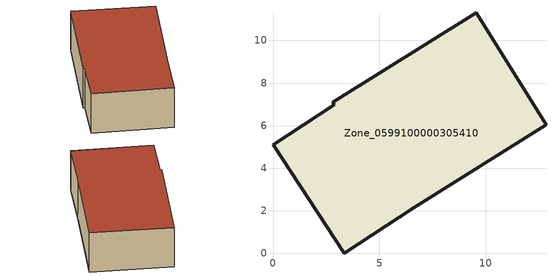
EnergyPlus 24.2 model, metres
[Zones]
Zone_0599100000305410
 floor ground (C_G): 0,5.1 2.89,6.99 2.82,7.1 9.54,11.31 12.82,6.04 6.61,2.14 3.34,0 z0
 wall outside (C_F): 2.89,6.99 0,5.1 3.34,0 6.61,2.14 12.82,6.04 9.54,11.31 2.82,7.1 2.89,6.99 z0:3.39
 roof outside (C_R): 6.61,2.14 12.82,6.04 9.54,11.31 2.82,7.1 2.89,6.99 0,5.1 3.34,0 z3.39
[BUILDING]
Pand.0599100000305410: North Axis=0; Terrain=City; Loads Convergence Tolerance Value=0.04; Temperature Convergence Tolerance Value=0.4; Solar Distribution=FullExterior; Maximum Number of Warmup Days=25; Minimum Number of Warmup Days=1
[Site:Location]
Rotterdam.The.Hague.AP_ZH_NLD Design_Conditions: Latitude=51.96; Longitude=4.45; Time Zone=1; Elevation=-4.5
[SITE:GROUNDTEMPERATURE:BUILDINGSURFACE]
18, 18, 18, 18, 18, 18, 18, 18, 18, 18, 18, 18
[MATERIAL] Thermal Absorptance=0.9; Solar Absorptance=0.7; Visible Absorptance=0.7
Name | Roughness | Thickness | Conductivity | Density | Specific Heat
G.TI.1946 | MediumSmooth | 0.15 | 1 | 540 | 1210
F.TI.1946 | Rough | 0.3 | 0.857143 | 1920 | 840
R.TI.1946 | MediumRough | 0.2 | 0.1 | 1500 | 1000
[CONSTRUCTION]
C_G: G.TI.1946
C_F: F.TI.1946
C_R: R.TI.1946
[ZONE]
Zone_0599100000305410: Type=1; Multiplier=1; Ceiling Height=Autocalculate; Volume=Autocalculate; Floor Area=autocalculate; Part of Total Floor Area=Yes
[ZONEINFILTRATION:DESIGNFLOWRATE]
Infil_Zone_0599100000305410: Zone or ZoneList or Space or SpaceList=Zone_0599100000305410; Schedule=AlwaysOn; Design Flow Rate Calculation Method=Flow/Area; Flow Rate per Floor Area=0.003; Constant Term Coefficient=1; Temperature Term Coefficient=0; Velocity Term Coefficient=0; Velocity Squared Term Coefficient=0
[HVACTEMPLATE:ZONE:IDEALLOADSAIRSYSTEM]
Zone_0599100000305410: Maximum Heating Supply Air Temperature=50; Minimum Cooling Supply Air Temperature=13; Maximum Heating Supply Air Humidity Ratio=0.0156; Minimum Cooling Supply Air Humidity Ratio=0.0077; Heating Limit=NoLimit; Cooling Limit=NoLimit; Dehumidification Control Type=ConstantSensibleHeatRatio; Cooling Sensible Heat Ratio=0.7; Dehumidification Setpoint=60; Humidification Control Type=None; Humidification Setpoint=30; Outdoor Air Method=None; Outdoor Air Flow Rate per Person=0.00944; Outdoor Air Flow Rate per Zone Floor Area=0; Outdoor Air Flow Rate per Zone=0; Demand Controlled Ventilation Type=None; Outdoor Air Economizer Type=NoEconomizer; Heat Recovery Type=None; Sensible Heat Recovery Effectiveness=0.7; Latent Heat Recovery Effectiveness=0.65
[ZONECONTROL:THERMOSTAT]
ThermostatControl_Zone_0599100000305410: Zone or ZoneList=Zone_0599100000305410; Control Type Schedule=DualSetpointControlType; Control 1=Thermostat_Zone_0599100000305410; Temperature Difference Between Cutout And Setpoint=0
[THERMOSTATSETPOINT:DUALSETPOINT]
Thermostat_Zone_0599100000305410: Heating Setpoint Temperature Schedule=HeatingSetpoint_Zone_0599100000305410; Cooling Setpoint Temperature Schedule=CoolingSetpoint_Zone_0599100000305410
[SCHEDULE:COMPACT]
HeatingSetpoint_Zone_0599100000305410: Through: 12/31, For: AllDays, Until: 24:00, 21
CoolingSetpoint_Zone_0599100000305410: Through: 12/31, For: AllDays, Until: 24:00, 24
DualSetpointControlType: Through: 12/31, For: AllDays, Until: 24:00, 4
AlwaysOn: Through: 12/31, For: AllDays, Until: 24:00, 1
